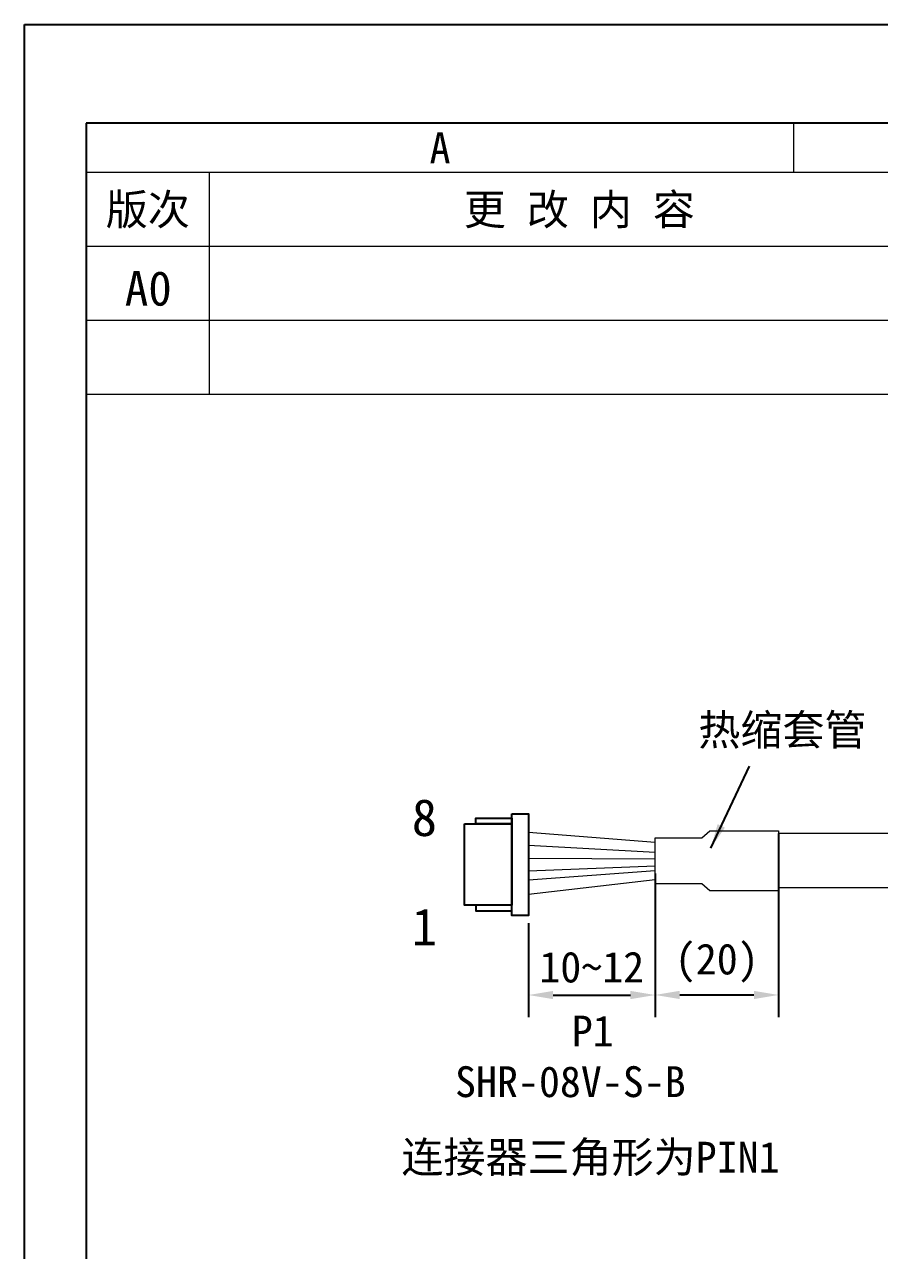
# Model space of a CAD drawing. Header units: millimetres. Extents: x 1037 to 1369, y 3 to 213.
# Drawn here: x 1036.7 to 1106.1, y 113.6 to 213 of the extents above; entities that cross this region are included whole.
import ezdxf
from ezdxf.enums import TextEntityAlignment as Align

# ---------------------------------------------------------------- set-up
doc = ezdxf.new("R2010")
doc.units = ezdxf.units.MM
doc.layers.get('0').update_dxf_attribs({"lineweight": 25})
doc.layers.add('A4', color=7, linetype='Continuous')
doc.layers.add('DIM', color=5, linetype='Continuous', lineweight=13)
doc.styles.get("Standard").update_dxf_attribs({"font": ''})
doc.styles.get('Standard').set_extended_font_data('SimSun')
doc.dimstyles.get("Standard").update_dxf_attribs({"dimtxt": 2.5, "dimasz": 2, "dimexe": 1.8, "dimexo": 0.625, "dimgap": 1, "dimtad": 1, "dimdec": 1, "dimlfac": 0.333333, "dimdsep": 46, "dimtxsty": 'Standard', "dimcen": 0, "dimclrd": 256, "dimclre": 256, "dimclrt": 256, "dimadec": 0, "dimazin": 0, "dimtfac": 1, "dimtdec": 1, "dimtofl": 0, "dimtmove": 0, "dimatfit": 0, "dimfxl": 0, "dimtolj": 1, "dimtzin": 0, "dimlwd": -1, "dimlwe": -1, "dimarcsym": 0})

# ---------------------------------------------------------------- blocks, each defined once
blk = doc.blocks.new('*D24')
for p, q in [((1087.855, 142.731), (1087.855, 132.506)), ((1077.587, 140.144), (1077.587, 132.506)), ((1079.587, 134.306), (1085.855, 134.306))]:
    blk.add_line(p, q)
for points in [[(1079.587, 134.64), (1079.587, 133.973), (1077.587, 134.306)], [(1085.855, 134.64), (1085.855, 133.973), (1087.855, 134.306)]]:
    blk.add_solid(points)
at = {"layer": 'Defpoints', "color": 0}
for p in [(1087.855, 143.356), (1077.587, 140.769), (1087.855, 134.306)]:
    blk.add_point(p, dxfattribs=at)
at = {"insert": (1082.721, 136.556), "char_height": 2.5, "attachment_point": 5}
blk.add_mtext('\\A1;10~12', dxfattribs=at)
blk = doc.blocks.new('*D25')
for p, q in [((1097.873, 144.578), (1097.873, 132.511)), ((1087.855, 144.156), (1087.855, 132.511)), ((1089.855, 134.311), (1095.873, 134.311))]:
    blk.add_line(p, q)
for points in [[(1089.855, 134.645), (1089.855, 133.978), (1087.855, 134.311)], [(1095.873, 134.645), (1095.873, 133.978), (1097.873, 134.311)]]:
    blk.add_solid(points)
at = {"layer": 'Defpoints', "color": 0}
for p in [(1097.873, 145.203), (1087.855, 144.781), (1097.873, 134.311)]:
    blk.add_point(p, dxfattribs=at)
at = {"insert": (1092.864, 136.895), "char_height": 2.5, "attachment_point": 5}
blk.add_mtext('\\A1;(20)', dxfattribs=at)

msp = doc.modelspace()

# ---------------------------------------------------------------- linework, layer by layer
at = {"color": 0}
msp.add_line((1097.873, 147.414), (1097.873, 142.993), dxfattribs=at)
for points in [[(1072.394, 148.186), (1076.249, 148.186), (1076.249, 141.59), (1072.394, 141.59)], [(1076.249, 148.186), (1073.33, 148.186), (1073.33, 148.642), (1076.249, 148.642)], [(1076.249, 149.007), (1077.587, 149.007), (1077.587, 140.769), (1076.249, 140.769)], [(1076.249, 141.59), (1073.33, 141.59), (1073.33, 141.134), (1076.249, 141.134)]]:
    msp.add_lwpolyline(points, close=True, dxfattribs=at)
at = {"layer": 'A4', "lineweight": 13}
for p, q in [((1328.716, 205.019), (1041.716, 205.019)), ((1041.716, 205.019), (1041.716, 8.019)), ((1041.716, 8.019), (1041.716, 205.019)), ((1099.116, 201.019), (1099.116, 205.019)), ((1324.716, 201.019), (1041.716, 201.019)), ((1041.716, 201.019), (1041.716, 8.019)), ((1051.716, 183.019), (1051.716, 201.019)), ((1191.716, 195.019), (1041.716, 195.019)), ((1191.716, 189.019), (1041.716, 189.019)), ((1191.716, 183.019), (1041.716, 183.019))]:
    msp.add_line(p, q, dxfattribs=at)
at = {"layer": 'A4', "lineweight": 25}
for p, q in [((1041.716, 205.019), (1041.716, 8.019)), ((1328.716, 205.019), (1041.716, 205.019))]:
    msp.add_line(p, q, dxfattribs=at)
at = {"layer": 'Defpoints'}
msp.add_lwpolyline([(1036.716, 213.019), (1333.716, 213.019), (1333.716, 3.019), (1036.716, 3.019)], close=True, dxfattribs=at)
at = {"layer": 'DIM', "color": 0}
for p, q in [((1077.587, 147.527), (1087.855, 146.701)), ((1091.637, 147.051), (1092.301, 147.633)), ((1092.301, 147.633), (1097.873, 147.633)), ((1097.873, 147.633), (1097.873, 142.773)), ((1188.149, 147.414), (1097.873, 147.414)), ((1077.587, 146.461), (1087.855, 145.901)), ((1087.855, 143.356), (1087.855, 147.051)), ((1087.855, 147.051), (1091.637, 147.051)), ((1077.587, 145.414), (1087.855, 145.353)), ((1077.587, 144.374), (1087.855, 144.781)), ((1077.587, 143.638), (1087.855, 144.413)), ((1077.587, 142.484), (1087.855, 143.683)), ((1087.855, 143.706), (1087.855, 143.356)), ((1087.855, 143.356), (1091.637, 143.356)), ((1091.637, 143.356), (1092.301, 142.773)), ((1092.301, 142.773), (1097.873, 142.773)), ((1188.149, 142.993), (1097.873, 142.993))]:
    msp.add_line(p, q, dxfattribs=at)

# ---------------------------------------------------------------- texts
at = {"color": 0, "attachment_point": 1}
for s, width, insert, char_height in [('热缩套管', 14.51038, (1091.365, 157.065), 2.5), ('8', 10.75688, (1068.128, 150.203), 3), ('1', 10.75688, (1068.128, 141.331), 3), ('P1', 11.27604, (1081.104, 132.641), 2.5), ('连接器三角形为PIN1', 32.79169, (1067.285, 122.406), 2.5)]:
    msp.add_mtext_dynamic_manual_height_columns(s, width=width, gutter_width=12.5, heights=[0], dxfattribs=dict(at, insert=insert, char_height=char_height))
at = {"color": 0, "insert": (1071.634, 128.528), "char_height": 2.5, "width": 20.24167, "attachment_point": 1}
msp.add_mtext('SHR-08V-S-B', dxfattribs=at)
at = {"layer": 'A4', "lineweight": 13}
for s, p in [('A', (1070.416, 203.019)), ('版次', (1046.716, 198.019)), ('更 改 内 容', (1081.716, 198.019))]:
    msp.add_text(s, height=2.5, dxfattribs=at).set_placement(p, align=Align.MIDDLE_CENTER)
at = {"layer": 'A4'}
msp.add_text('A0', height=2.8, dxfattribs=at).set_placement((1046.755, 191.62), align=Align.MIDDLE_CENTER)

# ---------------------------------------------------------------- dimensions: what is measured, and where the dimension line sits
at = {"color": 0}
for base, p1, p2, text, picture, middle in [((1097.873, 134.311), (1087.855, 144.781), (1097.873, 145.203), '(20)', '*D25', (1092.864, 136.895)), ((1087.855, 134.306), (1077.587, 140.769), (1087.855, 143.356), '10~12', '*D24', (1082.721, 136.556))]:
    dim = msp.add_linear_dim(base=base, p1=p1, p2=p2, text=text, dimstyle='Standard', dxfattribs=at)
    dim.commit()
    dim.dimension.update_dxf_attribs({"geometry": picture, "text_midpoint": middle})

# ---------------------------------------------------------------- leaders
msp.add_leader([(1092.374, 146.212), (1095.507, 152.864)], dimstyle='Standard', override={"dimgap": 1, "dimtad": 0}, dxfattribs=at)

doc.saveas('drawing.dxf')
